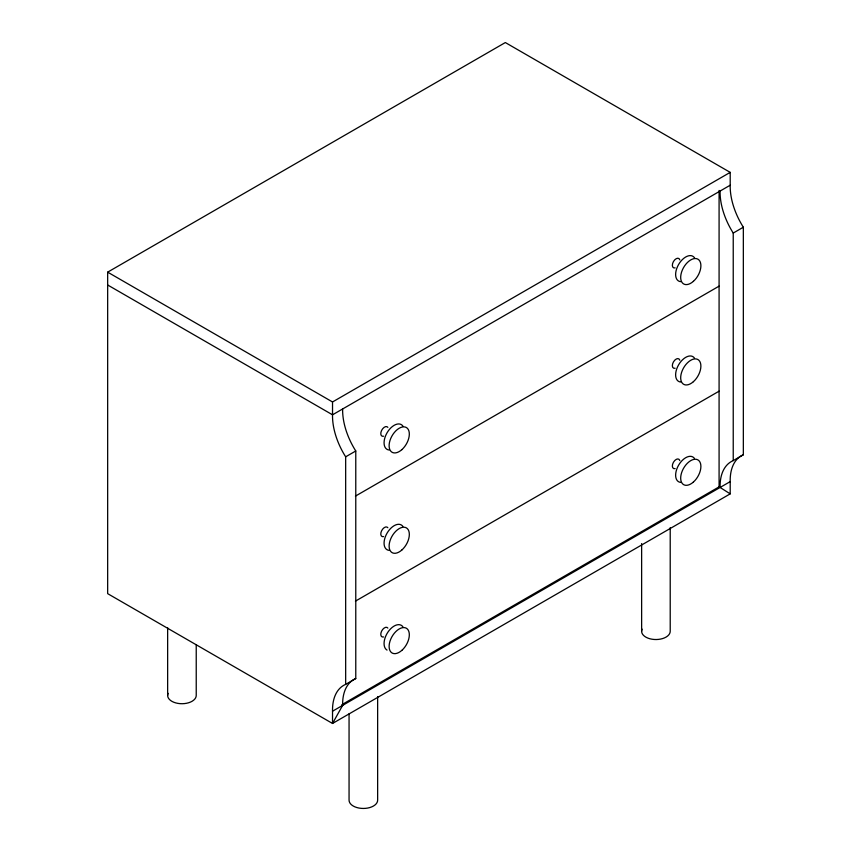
<?xml version="1.0" encoding="UTF-8"?>
<svg xmlns="http://www.w3.org/2000/svg" width="851" height="851" viewBox="0 0 851 851"><rect width="100%" height="100%" fill="white"/><g stroke="black" fill="none" stroke-linecap="round" stroke-linejoin="round"><path stroke-width="1.28" d="M342.634 408.969A53.964 31.157 60 0 0 355.771 450.987L355.771 678.545A53.964 31.157 60 0 0 342.634 705.383L332.528 723.467L107.662 593.647L107.662 272.15L505.334 42.55L730.201 172.37L730.201 185.21A53.964 31.157 60 0 0 743.338 227.217L743.338 454.774A53.964 31.157 60 0 0 730.201 481.623L730.201 493.867L332.528 723.467L332.528 711.213A53.964 31.157 60 0 1 345.666 684.374L345.666 456.817A53.964 31.157 60 0 1 332.528 414.809L332.528 401.97L730.201 172.37M730.201 185.21L332.528 414.809L107.662 284.989M345.666 456.817L355.771 450.987M730.201 493.867L720.095 487.453A53.964 31.157 60 0 1 733.232 460.614L733.232 233.057L743.338 227.217M355.431 496.112L719.084 286.149M355.431 601.136L719.084 391.183M345.666 684.374L355.771 678.545M733.232 460.614L743.338 454.774M342.772 704.139L719.084 486.868L720.095 487.453M332.528 711.213L730.201 481.623M107.662 272.15L332.528 401.97M341.623 704.798L342.634 705.383M719.084 486.868L719.084 190.464L720.095 191.049A53.964 31.157 60 0 0 733.232 233.057M670.216 527.62L670.216 631.282A14.297 8.255 0 0 1 654.057 639.463A14.297 8.255 0 0 1 642.111 629.144M641.633 543.566L641.633 631.282M377.642 696.533L377.642 800.195A14.297 8.255 0 0 1 363.345 808.45A14.297 8.255 0 0 1 349.059 800.195L349.059 713.808M196.23 644.962L196.23 695.469A14.297 8.255 0 0 1 180.072 703.649A14.297 8.255 0 0 1 168.136 693.331M167.647 627.687L167.647 695.469M383.588 636.952A5.361 3.096 -60 0 1 381.567 631.229A5.361 3.096 -60 0 1 387.854 628.07M389.12 550.363A14.297 8.255 -60 0 1 387.024 533.215A14.297 8.255 -60 0 1 402.927 526.45M383.588 536.587A5.361 3.096 -60 0 1 381.567 530.864A5.361 3.096 -60 0 1 387.854 527.716M680.683 482.389A14.297 8.255 -60 0 1 678.587 465.242A14.297 8.255 -60 0 1 694.49 458.476M675.151 468.614A5.361 3.096 -60 0 1 673.449 462.274A5.361 3.096 -60 0 1 679.789 460.572M389.12 449.998A14.297 8.255 -60 0 1 387.024 432.851A14.297 8.255 -60 0 1 402.927 426.096M383.588 436.233A5.361 3.096 -60 0 1 381.567 430.51A5.361 3.096 -60 0 1 387.854 427.351M387.024 650.079A14.297 8.255 -60 0 1 388.013 631.995A14.297 8.255 -60 0 1 402.927 626.815M680.683 382.035A14.297 8.255 -60 0 1 678.587 364.877A14.297 8.255 -60 0 1 694.49 358.122M675.151 368.26A5.361 3.096 -60 0 1 673.449 361.92A5.361 3.096 -60 0 1 679.789 360.218M680.683 281.67A14.297 8.255 -60 0 1 678.587 264.523A14.297 8.255 -60 0 1 694.49 257.757M675.151 267.895A5.361 3.096 -60 0 1 673.449 261.555A5.361 3.096 -60 0 1 679.789 259.863M401.842 550.023A14.297 8.255 -60 0 0 406.374 527.875A14.297 8.255 -60 0 0 389.46 542.874A14.297 8.255 -60 0 0 401.842 550.023M693.405 482.049A14.297 8.255 -60 0 0 697.937 459.902A14.297 8.255 -60 0 0 681.023 474.901A14.297 8.255 -60 0 0 693.405 482.049M401.842 449.658A14.297 8.255 -60 0 0 406.374 427.521A14.297 8.255 -60 0 0 389.46 442.509A14.297 8.255 -60 0 0 401.842 449.658M401.842 650.377A14.297 8.255 -60 0 0 406.374 628.24A14.297 8.255 -60 0 0 389.46 643.228A14.297 8.255 -60 0 0 401.842 650.377M693.405 381.684A14.297 8.255 -60 0 0 697.937 359.548A14.297 8.255 -60 0 0 681.023 374.536A14.297 8.255 -60 0 0 693.405 381.684M693.405 281.33A14.297 8.255 -60 0 0 697.937 259.183A14.297 8.255 -60 0 0 681.023 274.182A14.297 8.255 -60 0 0 693.405 281.33"/></g></svg>
